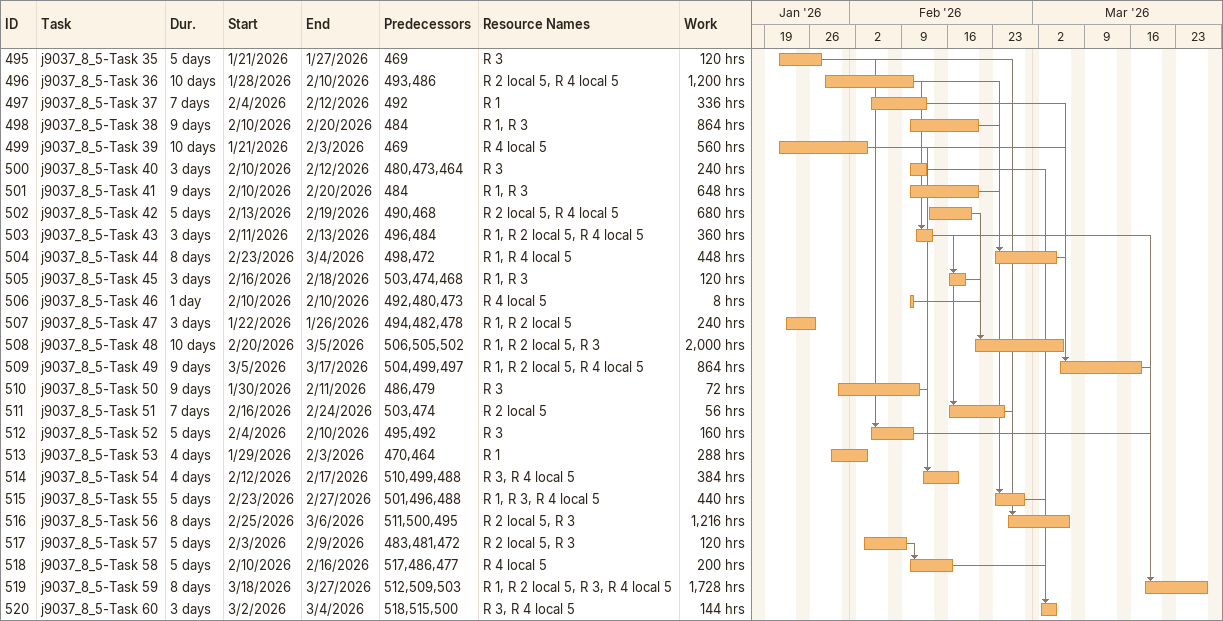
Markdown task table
| ID | Task | Duration | Start | Finish | Predecessors | Resources | Work (h) |
|---|---|---|---|---|---|---|---|
| 495 | j9037_8_5-Task 35 | 5d | 2026-01-21 | 2026-01-27 | 469 | R 3 | 120 |
| 496 | j9037_8_5-Task 36 | 10d | 2026-01-28 | 2026-02-10 | 493, 486 | R 2 local 5, R 4 local 5 | 1200 |
| 497 | j9037_8_5-Task 37 | 7d | 2026-02-04 | 2026-02-12 | 492 | R 1 | 336 |
| 498 | j9037_8_5-Task 38 | 9d | 2026-02-10 | 2026-02-20 | 484 | R 1, R 3 | 864 |
| 499 | j9037_8_5-Task 39 | 10d | 2026-01-21 | 2026-02-03 | 469 | R 4 local 5 | 560 |
| 500 | j9037_8_5-Task 40 | 3d | 2026-02-10 | 2026-02-12 | 480, 473, 464 | R 3 | 240 |
| 501 | j9037_8_5-Task 41 | 9d | 2026-02-10 | 2026-02-20 | 484 | R 1, R 3 | 648 |
| 502 | j9037_8_5-Task 42 | 5d | 2026-02-13 | 2026-02-19 | 490, 468 | R 2 local 5, R 4 local 5 | 680 |
| 503 | j9037_8_5-Task 43 | 3d | 2026-02-11 | 2026-02-13 | 496, 484 | R 1, R 2 local 5, R 4 local 5 | 360 |
| 504 | j9037_8_5-Task 44 | 8d | 2026-02-23 | 2026-03-04 | 498, 472 | R 1, R 4 local 5 | 448 |
| 505 | j9037_8_5-Task 45 | 3d | 2026-02-16 | 2026-02-18 | 503, 474, 468 | R 1, R 3 | 120 |
| 506 | j9037_8_5-Task 46 | 1d | 2026-02-10 | 2026-02-10 | 492, 480, 473 | R 4 local 5 | 8 |
| 507 | j9037_8_5-Task 47 | 3d | 2026-01-22 | 2026-01-26 | 494, 482, 478 | R 1, R 2 local 5 | 240 |
| 508 | j9037_8_5-Task 48 | 10d | 2026-02-20 | 2026-03-05 | 506, 505, 502 | R 1, R 2 local 5, R 3 | 2000 |
| 509 | j9037_8_5-Task 49 | 9d | 2026-03-05 | 2026-03-17 | 504, 499, 497 | R 1, R 2 local 5, R 4 local 5 | 864 |
| 510 | j9037_8_5-Task 50 | 9d | 2026-01-30 | 2026-02-11 | 486, 479 | R 3 | 72 |
| 511 | j9037_8_5-Task 51 | 7d | 2026-02-16 | 2026-02-24 | 503, 474 | R 2 local 5 | 56 |
| 512 | j9037_8_5-Task 52 | 5d | 2026-02-04 | 2026-02-10 | 495, 492 | R 3 | 160 |
| 513 | j9037_8_5-Task 53 | 4d | 2026-01-29 | 2026-02-03 | 470, 464 | R 1 | 288 |
| 514 | j9037_8_5-Task 54 | 4d | 2026-02-12 | 2026-02-17 | 510, 499, 488 | R 3, R 4 local 5 | 384 |
| 515 | j9037_8_5-Task 55 | 5d | 2026-02-23 | 2026-02-27 | 501, 496, 488 | R 1, R 3, R 4 local 5 | 440 |
| 516 | j9037_8_5-Task 56 | 8d | 2026-02-25 | 2026-03-06 | 511, 500, 495 | R 2 local 5, R 3 | 1216 |
| 517 | j9037_8_5-Task 57 | 5d | 2026-02-03 | 2026-02-09 | 483, 481, 472 | R 2 local 5, R 3 | 120 |
| 518 | j9037_8_5-Task 58 | 5d | 2026-02-10 | 2026-02-16 | 517, 486, 477 | R 4 local 5 | 200 |
| 519 | j9037_8_5-Task 59 | 8d | 2026-03-18 | 2026-03-27 | 512, 509, 503 | R 1, R 2 local 5, R 3, R 4 local 5 | 1728 |
| 520 | j9037_8_5-Task 60 | 3d | 2026-03-02 | 2026-03-04 | 518, 515, 500 | R 3, R 4 local 5 | 144 |
